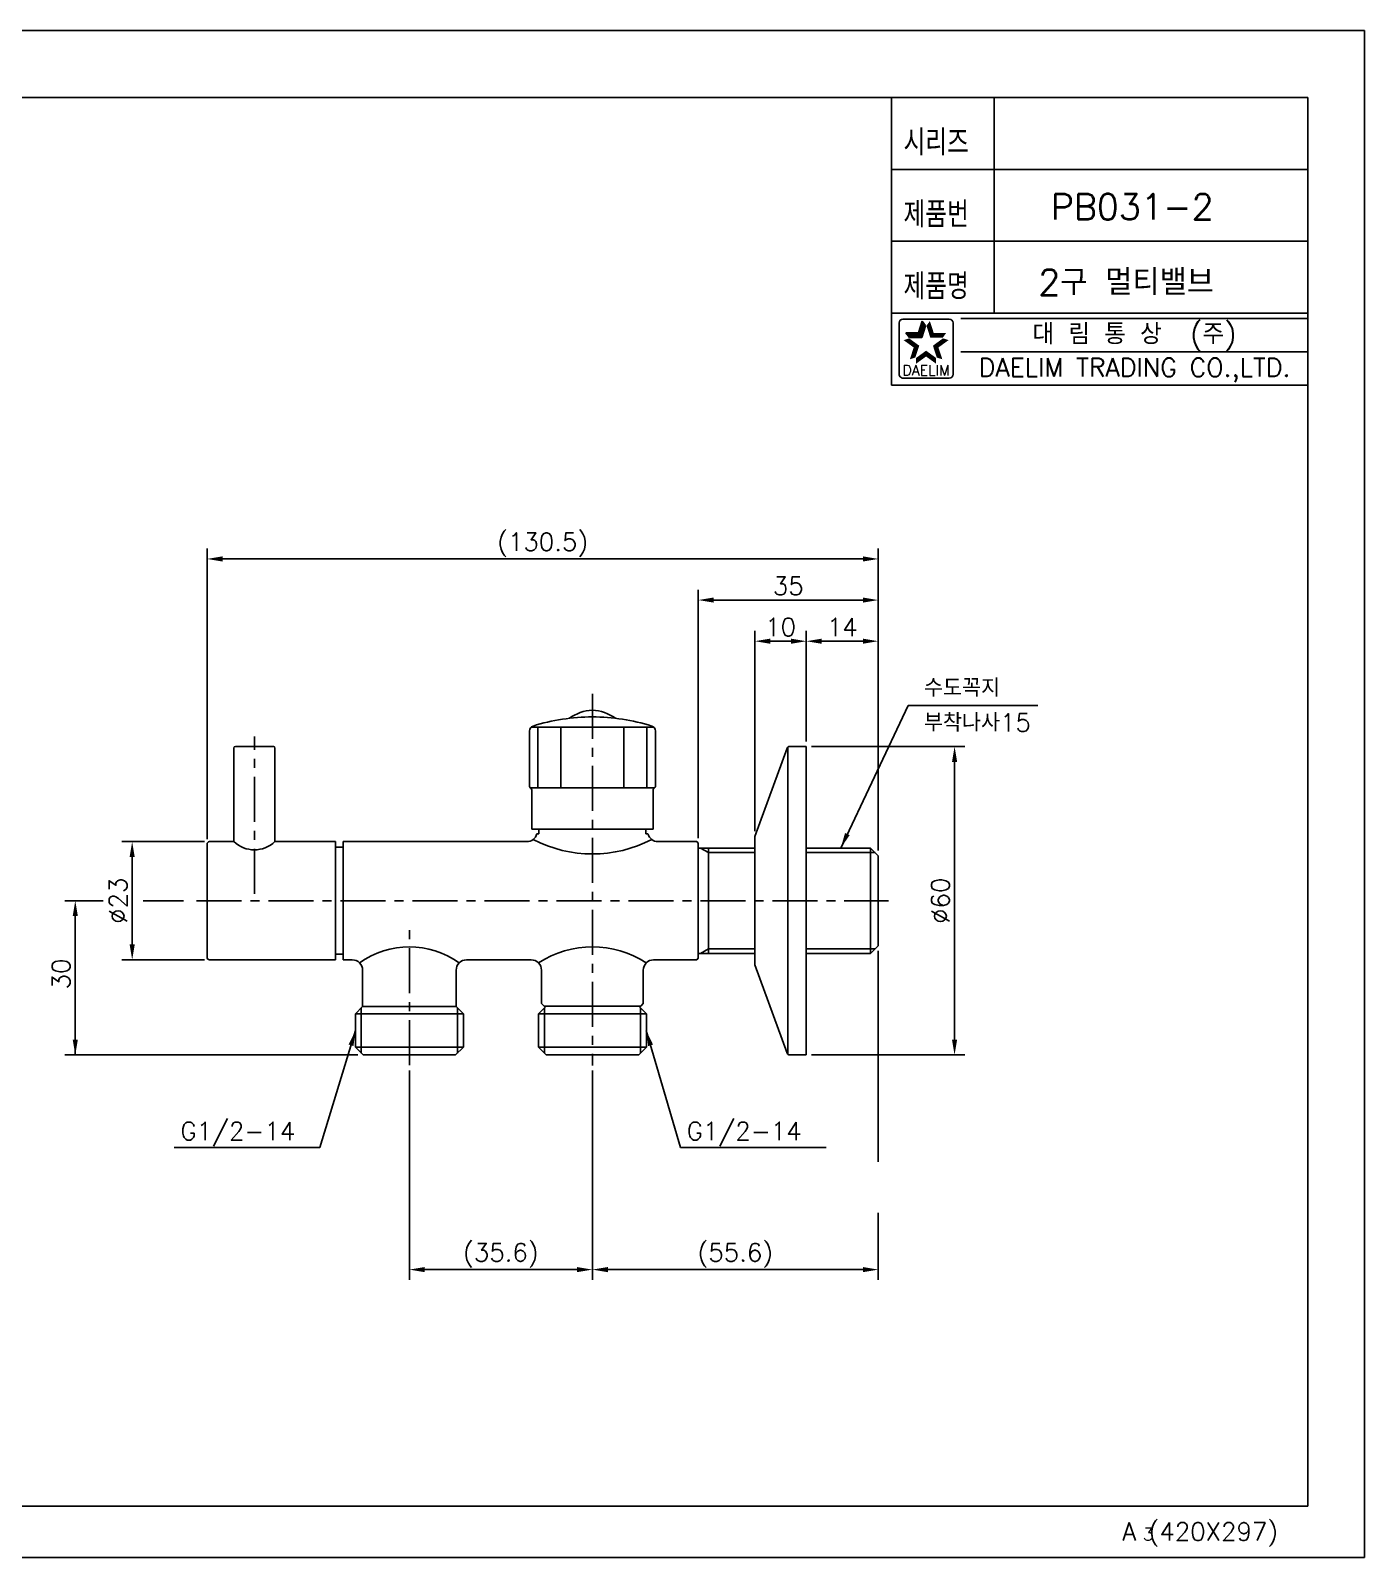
# Model space of a CAD drawing. Extents: x 0 to 420, y 0 to 297.
# Drawn here: x 160.5 to 420, y 0 to 297 of the extents above; entities that cross this region are included whole.
import ezdxf
from ezdxf.enums import TextEntityAlignment as Align

# ---------------------------------------------------------------- set-up
doc = ezdxf.new("R2010")
doc.units = 0
doc.header["$LTSCALE"] = 7
doc.header["$MEASUREMENT"] = 0
doc.linetypes.add('CENTER', pattern=[2, 1.25, -0.25, 0.25, -0.25])
doc.layers.get('0').update_dxf_attribs({"color": 2, "linetype": 'CONTINUOUS'})
for name, color, linetype in [('CL', 1, 'CENTER'), ('D', 2, 'CONTINUOUS'), ('DWG', 7, 'CONTINUOUS'), ('TXT', 4, 'CONTINUOUS')]:
    doc.layers.add(name, color=color, linetype=linetype)
doc.styles.add('GHS', font='ROMANS.shx', dxfattribs={"bigfont": 'GHS.shx'})
doc.styles.add('ROMANS', font='romans')
doc.dimstyles.new('STANDARD$7', dxfattribs={"dimtxt": 3.5, "dimasz": 3, "dimexe": 1, "dimexo": 1, "dimgap": 1, "dimtad": 1, "dimdec": 4, "dimdsep": 46, "dimtxsty": 'GHS', "dimcen": 1, "dimclrd": 256, "dimclre": 256, "dimclrt": 2, "dimadec": 4, "dimazin": 2, "dimtfac": 1, "dimtdec": 4, "dimtmove": 2, "dimatfit": 2, "dimfxl": 0, "dimtolj": 1, "dimtzin": 0, "dimlwd": -1, "dimlwe": -1, "dimarcsym": 0})

# ---------------------------------------------------------------- blocks, each defined once
blk = doc.blocks.new('BORDER')
for p, q in [((1, 1), (0, 1)), ((0, 1), (0, 0)), ((1, 0), (1, 1)), ((0, 0), (1, 0))]:
    blk.add_line(p, q)

msp = doc.modelspace()

# ---------------------------------------------------------------- linework, layer by layer
at = {"color": 7}
for p, q in [((328, 284), (328, 228)), ((348, 284), (348, 242)), ((328, 270), (409, 270)), ((328, 256), (409, 256)), ((328, 242), (409, 242)), ((328, 228), (409, 228))]:
    msp.add_line(p, q, dxfattribs=at)
at = {"color": 2, "linetype": 'Continuous'}
for p, q in [((330.23, 240.88), (339.23, 240.88)), ((341.5, 241), (409, 241)), ((329.48, 230.13), (329.48, 240.13)), ((339.98, 240.13), (339.98, 230.13)), ((341.5, 234.5), (409, 234.5)), ((339.23, 229.38), (330.48, 229.38)), ((301.43, 137.09), (292.43, 137.09)), ((324.83, 137.09), (311.43, 137.09)), ((301.43, 118.39), (292.43, 118.39)), ((324.83, 118.39), (311.43, 118.39))]:
    msp.add_line(p, q, dxfattribs=at)
at = {"color": 2}
for p, q in [((331.48, 237.27), (330.81, 238.18)), ((330.81, 238.18), (333.24, 238.18)), ((333.24, 238.18), (333.99, 240.49)), ((333.9, 237.27), (334.65, 239.57)), ((334.65, 239.57), (333.99, 240.49)), ((331.48, 237.27), (333.9, 237.27)), ((420, 0), (0, 0))]:
    msp.add_line(p, q, dxfattribs=at)
at = {"color": 7, "linetype": 'Continuous'}
for p, q in [((257.58, 160.76), (257.58, 149.99)), ((257.89, 161.49), (269.83, 161.49)), ((259.22, 161.49), (259.22, 149.69)), ((263.71, 161.49), (263.71, 149.69)), ((281.77, 161.49), (269.83, 161.49)), ((275.96, 161.49), (275.96, 149.69)), ((280.44, 161.49), (280.44, 149.69)), ((282.08, 160.76), (282.08, 149.99)), ((257.88, 149.69), (269.83, 149.69)), ((258.03, 149.27), (258.03, 141.69)), ((281.78, 149.69), (269.83, 149.69)), ((281.63, 149.27), (281.63, 141.69)), ((258.03, 141.69), (269.83, 141.69)), ((281.63, 141.69), (269.83, 141.69))]:
    msp.add_line(p, q, dxfattribs=at)
at = {"color": 2, "linetype": 'Continuous'}
for centre, radius, start, end in [((330.23, 240.13), 0.75, 90, 180), ((339.23, 240.13), 0.75, 0, 90), ((330.35, 230.26), 0.884, 188.1301, 278.1301), ((339.23, 230.13), 0.75, 270, 0)]:
    msp.add_arc(centre, radius, start, end, dxfattribs=at)
at = {"color": 7, "linetype": 'Continuous'}
for centre, radius, start, end in [((269.83, 124.97), 38.52, 90, 107.4501), ((269.83, 124.97), 38.52, 72.5499, 90), ((258.58, 160.76), 1, 107.4501, 180), ((281.08, 160.76), 1, 0, 72.5499), ((257.88, 149.99), 0.3, 180, 244.0555), ((257.53, 149.27), 0.5, 0, 64.0555), ((282.13, 149.27), 0.5, 115.9445, 180), ((281.78, 149.99), 0.3, 295.9445, 0)]:
    msp.add_arc(centre, radius, start, end, dxfattribs=at)
at = {"color": 2}
for points in [[(330.81, 238.18), (331.48, 237.27), (333.24, 238.18), (333.9, 237.27)], [(333.24, 238.18), (333.9, 237.27), (333.99, 240.49), (334.65, 239.57)], [(335.47, 240.49), (334.8, 239.57), (336.22, 238.18), (335.55, 237.27)], [(336.22, 238.18), (335.55, 237.27), (338.64, 238.18), (337.98, 237.27)], [(332.32, 235.35), (333.4, 235.7), (330.36, 236.78), (331.43, 237.13)], [(331.57, 233.05), (332.65, 233.4), (332.32, 235.35), (333.4, 235.7)], [(334.73, 233.6), (334.73, 234.73), (332.77, 232.18), (332.77, 233.31)], [(336.69, 232.18), (336.69, 233.31), (334.73, 233.6), (334.73, 234.73)], [(339.1, 236.78), (338.02, 237.13), (337.14, 235.35), (336.06, 235.7)], [(337.14, 235.35), (336.06, 235.7), (337.89, 233.05), (336.81, 233.4)]]:
    msp.add_solid(points, dxfattribs=at)
at = {"layer": 'CL'}
for p, q in [((269.83, 167.99), (269.83, 95.7)), ((204.08, 129.1), (204.08, 159.68)), ((204.08, 129.1), (204.08, 159.68)), ((192.83, 127.74), (327.39, 127.74)), ((192.83, 127.74), (327.39, 127.74)), ((234.23, 95.74), (234.23, 123.53))]:
    msp.add_line(p, q, dxfattribs=at)
at = {"layer": 'D'}
for p, q in [((194.88, 139.74), (194.88, 196.22)), ((325.43, 137.49), (325.43, 196.22)), ((322.43, 194.22), (197.88, 194.22)), ((290.43, 139.94), (290.43, 188.22)), ((325.43, 137.49), (325.43, 188.22)), ((322.43, 186.22), (293.43, 186.22)), ((301.43, 141.24), (301.43, 180.22)), ((308.43, 178.22), (304.43, 178.22)), ((311.43, 158.74), (311.43, 180.22)), ((311.43, 158.74), (311.43, 180.22)), ((322.43, 178.22), (314.43, 178.22)), ((325.43, 137.49), (325.43, 180.22)), ((331.25, 165.7), (356.46, 165.7)), ((312.43, 157.74), (342.27, 157.74)), ((340.27, 100.74), (340.27, 154.74)), ((194.38, 139.24), (178.31, 139.24)), ((292.43, 137.09), (290.87, 137.99)), ((180.31, 136.24), (180.31, 119.24)), ((174.64, 127.74), (167.24, 127.74)), ((190.29, 127.74), (182.45, 127.74)), ((169.24, 124.74), (169.24, 97.74)), ((194.38, 116.24), (178.31, 116.24)), ((292.43, 118.39), (290.87, 117.49)), ((325.43, 117.99), (325.43, 76.95)), ((224.88, 106.89), (224.88, 98.09)), ((243.58, 106.89), (243.58, 98.09)), ((224.23, 97.74), (167.24, 97.74)), ((190.29, 97.74), (182.45, 97.74)), ((312.43, 97.74), (342.27, 97.74)), ((234.23, 94.74), (234.23, 53.99)), ((269.83, 94.7), (269.83, 53.99)), ((269.83, 94.7), (269.83, 53.99)), ((188.5, 79.77), (216.78, 79.77)), ((286.99, 79.77), (315.27, 79.77)), ((325.43, 67.04), (325.43, 53.99)), ((266.83, 55.99), (237.23, 55.99)), ((322.43, 55.99), (272.83, 55.99)), ((420, 0), (0, 0)), ((0, 0), (420, 0)), ((420, 0), (0, 0)), ((420, 0), (0, 0)), ((420, 0), (0, 0))]:
    msp.add_line(p, q, dxfattribs=at)
for centre, radius, start, end in [((269.83, 161.91), 25.07, 242.6254, 297.3746), ((204.08, 143.44), 5.8, 226.416, 313.584), ((234.23, 102.04), 16.71, 54.5686, 125.4314), ((269.83, 99.48), 19.27, 57.0339, 122.9661)]:
    msp.add_arc(centre, radius, start, end, dxfattribs=at)
for points in [[(197.88, 194.72), (197.88, 193.72), (194.88, 194.22)], [(322.43, 194.72), (322.43, 193.72), (325.43, 194.22)], [(293.43, 186.72), (293.43, 185.72), (290.43, 186.22)], [(322.43, 186.72), (322.43, 185.72), (325.43, 186.22)], [(304.43, 178.72), (304.43, 177.72), (301.43, 178.22)], [(308.43, 178.72), (308.43, 177.72), (311.43, 178.22)], [(314.43, 178.72), (314.43, 177.72), (311.43, 178.22)], [(322.43, 178.72), (322.43, 177.72), (325.43, 178.22)], [(339.77, 154.74), (340.77, 154.74), (340.27, 157.74)], [(179.81, 136.24), (180.81, 136.24), (180.31, 139.24)], [(168.74, 124.74), (169.74, 124.74), (169.24, 127.74)], [(179.81, 119.24), (180.81, 119.24), (180.31, 116.24)], [(168.74, 100.74), (169.74, 100.74), (169.24, 97.74)], [(339.77, 100.74), (340.77, 100.74), (340.27, 97.74)], [(237.23, 56.49), (237.23, 55.49), (234.23, 55.99)], [(266.83, 56.49), (266.83, 55.49), (269.83, 55.99)], [(272.83, 56.49), (272.83, 55.49), (269.83, 55.99)], [(322.43, 56.49), (322.43, 55.49), (325.43, 55.99)]]:
    msp.add_solid(points, dxfattribs=at)
at = {"layer": 'DWG'}
for p, q in [((200.08, 157.44), (200.08, 139.24)), ((200.38, 157.74), (207.78, 157.74)), ((208.08, 157.44), (208.08, 139.24)), ((307.83, 157.57), (307.83, 97.81)), ((311.43, 157.74), (308.2, 157.74)), ((311.43, 157.74), (311.43, 97.74)), ((301.43, 140.24), (307.73, 157.41)), ((259.43, 140.74), (259.02, 140.74)), ((259.58, 141.69), (259.43, 141.54)), ((259.43, 141.54), (259.43, 140.74)), ((280.08, 141.69), (280.23, 141.54)), ((280.23, 141.54), (280.23, 140.74)), ((280.23, 140.74), (280.64, 140.74)), ((280.58, 141.24), (280.58, 141.24)), ((301.43, 140.24), (301.43, 115.24)), ((194.88, 116.74), (194.88, 138.74)), ((200.08, 139.24), (195.38, 139.24)), ((219.88, 139.24), (208.08, 139.24)), ((219.88, 139.24), (219.88, 127.74)), ((219.88, 138.14), (221.33, 138.14)), ((221.33, 139.24), (221.33, 127.74)), ((221.33, 139.24), (257.08, 139.24)), ((290.13, 139.24), (282.58, 139.24)), ((290.13, 139.24), (290.43, 138.94)), ((290.43, 138.94), (290.43, 127.74)), ((290.43, 137.99), (301.43, 137.99)), ((292.43, 127.74), (292.43, 137.99)), ((311.43, 137.99), (323.93, 137.99)), ((323.93, 137.99), (325.43, 136.49)), ((323.93, 137.99), (323.93, 117.49)), ((325.43, 136.49), (325.43, 118.99)), ((219.88, 127.74), (219.88, 116.24)), ((221.33, 116.24), (221.33, 127.74)), ((290.43, 127.74), (290.43, 116.54)), ((292.43, 127.74), (292.43, 117.49)), ((325.43, 118.99), (323.93, 117.49)), ((195.38, 116.24), (219.88, 116.24)), ((219.88, 117.34), (221.33, 117.34)), ((281.73, 116.24), (290.13, 116.24)), ((290.13, 116.24), (290.43, 116.54)), ((290.43, 117.49), (301.43, 117.49)), ((323.93, 117.49), (311.43, 117.49)), ((259.93, 114.24), (259.93, 107.74)), ((279.73, 114.24), (279.73, 107.74)), ((301.43, 115.24), (307.73, 98.06)), ((223.73, 105.74), (225.13, 107.14)), ((225.13, 107.14), (243.33, 107.14)), ((244.73, 105.74), (243.33, 107.14)), ((259.33, 105.74), (260.83, 107.24)), ((260.43, 107.24), (259.93, 107.74)), ((269.83, 107.24), (260.43, 107.24)), ((269.83, 107.24), (279.23, 107.24)), ((280.33, 105.74), (278.83, 107.24)), ((279.23, 107.24), (279.73, 107.74)), ((223.73, 105.74), (223.73, 99.24)), ((223.73, 105.74), (244.73, 105.74)), ((244.73, 105.74), (244.73, 99.24)), ((259.33, 105.74), (259.33, 99.24)), ((259.33, 105.74), (280.33, 105.74)), ((280.33, 105.74), (280.33, 99.24)), ((223.73, 99.24), (225.23, 97.74)), ((223.73, 99.24), (244.73, 99.24)), ((244.73, 99.24), (243.23, 97.74)), ((259.33, 99.24), (260.83, 97.74)), ((259.33, 99.24), (280.33, 99.24)), ((280.33, 99.24), (278.83, 97.74)), ((243.23, 97.74), (225.23, 97.74)), ((260.83, 97.74), (269.83, 97.74)), ((269.83, 97.74), (278.83, 97.74)), ((311.43, 97.74), (308.2, 97.74))]:
    msp.add_line(p, q, dxfattribs=at)
at = {"layer": 'DWG', "color": 2}
for p, q in [((260.48, 106.89), (260.48, 98.09)), ((279.18, 106.89), (279.18, 98.09))]:
    msp.add_line(p, q, dxfattribs=at)
at = {"layer": 'DWG'}
for centre, radius, start, end in [((270.11, 156.79), 8, 91.9982, 126.4587), ((269.55, 156.79), 8, 53.5413, 88.0018), ((200.38, 157.44), 0.3, 90, 180), ((207.78, 157.44), 0.3, 0, 90), ((308.2, 157.24), 0.5, 90, 159.8525), ((257.08, 141.24), 2, 270, 345.5225), ((282.58, 141.24), 2, 194.4775, 270), ((195.38, 138.74), 0.5, 90, 180), ((195.38, 116.74), 0.5, 180, 270), ((223.13, 114.24), 2, 0, 90), ((245.33, 114.24), 2, 90, 180), ((257.93, 114.24), 2, 0, 90), ((281.73, 114.24), 2, 90, 180), ((308.2, 98.24), 0.5, 200.1475, 270)]:
    msp.add_arc(centre, radius, start, end, dxfattribs=at)
for points in [[(221.33, 116.24), (223.13, 116.24)], [(245.33, 116.24), (257.93, 116.24)]]:
    msp.add_open_spline(points, degree=1, dxfattribs=at)
for points, knots in [([(225.13, 114.24), (225.13, 108.64), (225.13, 107.14)], [0.2237815, 0.2237815, 0.8447563, 1.0110888, 1.0110888]), ([(243.33, 107.14), (243.33, 108.64), (243.33, 114.24)], [-0.0111111, -0.0111111, 0.1555556, 0.7777778, 0.7777778])]:
    msp.add_open_spline(points, degree=1, knots=knots, dxfattribs=at)
at = {"layer": 'TXT'}
for p, q in [((31, 284), (409, 284)), ((409, 10), (409, 284)), ((409, 10), (31, 10))]:
    msp.add_line(p, q, dxfattribs=at)

# ---------------------------------------------------------------- block references
at = {"xscale": 420, "yscale": 297, "zscale": 420}
msp.add_blockref('BORDER', (0, 0), dxfattribs=at)

# ---------------------------------------------------------------- texts
at = {"color": 7, "style": 'GHS'}
msp.add_text('PB031-2', height=5, dxfattribs=at).set_placement((374.81, 262.72), align=Align.MIDDLE)
at = {"style": 'GHS'}
msp.add_text('2구 멀티밸브', height=5, dxfattribs=at).set_placement((356.56, 245.54))
at = {"color": 7, "linetype": 'Continuous'}
for s, height, style, p in [('대 림 통 상  (주)', 4, 'GHS', (375.26, 237.7)), ('DAELIM TRADING CO.,LTD.', 3.6, 'ROMANS', (375.26, 230.93))]:
    msp.add_text(s, height=height, dxfattribs=dict(at, style=style)).set_placement(p, align=Align.MIDDLE)
at = {"color": 2, "linetype": 'Continuous', "style": 'ROMANS'}
msp.add_text('DAELIM', height=2, dxfattribs=at).set_placement((334.73, 229.93), align=Align.CENTER)
at = {"layer": 'D', "style": 'GHS', "width": 0.8}
for s, p in [('시리즈', (330.34, 272.73)), ('제품번', (330.34, 258.73)), ('제품명', (330.34, 244.73))]:
    msp.add_text(s, height=5, dxfattribs=at).set_placement(p)
at = {"layer": 'D', "style": 'GHS'}
for s, p in [('수도꼭지', (334.31, 167.4)), ('부착나사15', (334.31, 160.65)), ('G1/2-14', (189.68, 81.19)), ('G1/2-14', (288.17, 81.19))]:
    msp.add_text(s, height=3.5, dxfattribs=at).set_placement(p)
at = {"layer": 'D', "char_height": 3.5, "attachment_point": 5, "style": 'GHS'}
for s, insert in [('\\A1;(130.5)', (260.16, 196.97)), ('\\A1;35', (307.93, 188.97)), ('\\A1;10', (306.43, 180.97)), ('\\A1;14', (318.43, 180.97)), ('\\A1;(35.6)', (252.03, 58.74)), ('\\A1;(55.6)', (297.63, 58.74))]:
    msp.add_mtext(s, dxfattribs=dict(at, insert=insert))
at = {"layer": 'D', "char_height": 3.5, "attachment_point": 5, "rotation": 90, "style": 'GHS'}
for s, insert in [('\\A1;%%C23', (177.56, 127.74)), ('\\A1;%%C60', (337.52, 127.74)), ('\\A1;30', (166.49, 113.49))]:
    msp.add_mtext(s, dxfattribs=dict(at, insert=insert))
at = {"layer": 'DWG', "style": 'GHS'}
msp.add_text('A (420X297)', height=3.5, dxfattribs=at).set_placement((372.91, 3.28))
msp.add_text('3', height=2.5, dxfattribs=at).set_placement((377.97, 3.28), align=Align.CENTER)

# ---------------------------------------------------------------- leaders
at = {"layer": 'D'}
for points in [[(318.13, 137.99), (331.25, 165.7)], [(223.76, 102.49), (216.78, 79.77)], [(280.3, 102.49), (286.99, 79.77)]]:
    msp.add_leader(points, dimstyle='STANDARD$7', override={"dimexe": 2, "dimexo": 1, "dimgap": 1, "dimtad": 0, "dimcen": -1, "dimclrt": 256}, dxfattribs=at)

doc.saveas('drawing.dxf')
